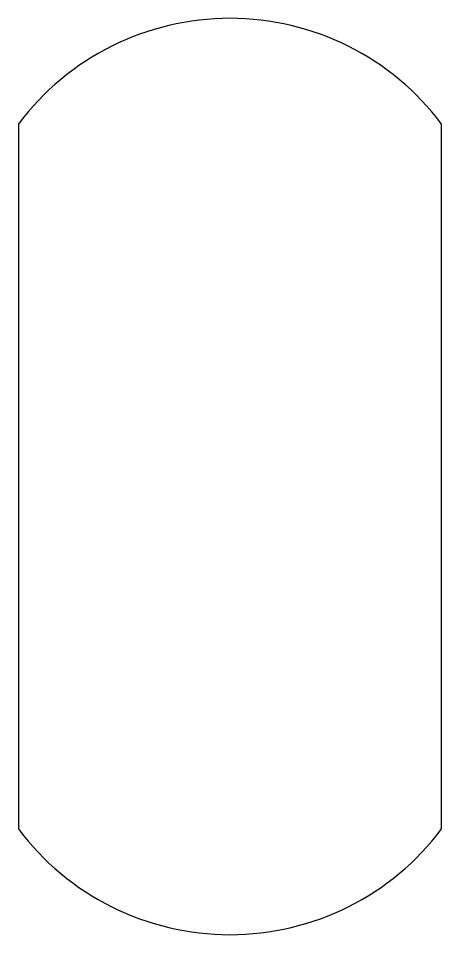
# Model space of a CAD drawing. Header units: millimetres. Extents: x -6 to 6, y -13 to 13.
import ezdxf

# ---------------------------------------------------------------- set-up
doc = ezdxf.new("R2010")
doc.units = ezdxf.units.MM

msp = doc.modelspace()

# ---------------------------------------------------------------- linework, layer by layer
at = {"color": 0, "linetype": 'Continuous', "lineweight": -2}
msp.add_lwpolyline([(6, -10), (6, 10, 0.5), (-6, 10), (-6, -10, 0.5)], format="xyb", close=True, dxfattribs=at)

doc.saveas('drawing.dxf')
